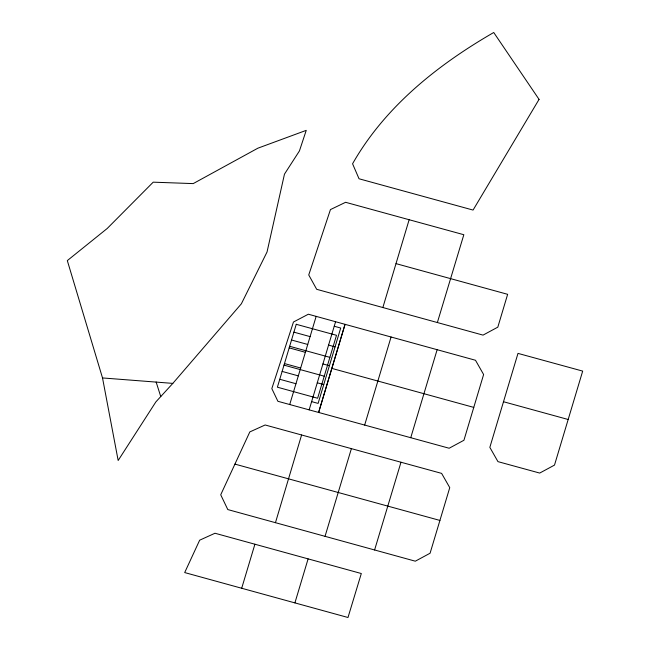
<?xml version="1.0" encoding="UTF-8"?>
<svg xmlns="http://www.w3.org/2000/svg" width="650" height="650" viewBox="0 0 650 650"><rect width="100%" height="100%" fill="white"/><g stroke="black" fill="none" stroke-linecap="round" stroke-linejoin="round"><path stroke-width="0.97" d="M289.721 404.527L316.16 316.371M275.454 522.689L301.6 434.988M309.156 409.858L335.587 321.717M331.833 368.396L318.63 412.449L345.053 324.326L331.833 368.396L473.777 407.396M382.858 307.531L409.142 219.724M391.072 336.984L364.658 425.067L277.899 401.294L271.83 388.602L293.467 322.01L308.352 314.218L475.491 360.262L483.616 374.522L463.929 440.269L449.142 448.24L364.658 425.067M410.743 437.718L437.141 349.676M503.498 401.733L489.84 447.371L497.965 461.638L539.711 473.07L554.499 465.099L582.684 371.101L517.993 353.389L503.498 401.733L568.173 419.494M241.694 588.25L254.906 544.221L361.311 573.528L347.994 617.5L184.689 572.569L199.672 540.183L214.988 533.244L254.906 544.221M294.905 602.883L308.1 558.894M351.39 448.638L325.041 536.331L227.793 509.567L220.724 494.788L249.819 431.925L265.143 424.978L441.61 473.379L449.759 487.63L430.081 553.231L415.317 561.186L325.041 536.331M437.361 322.546L463.832 234.723L345.589 202.296L330.444 209.592L308.742 274.95L316.688 289.307L483.031 335.116L497.819 327.153L507.642 294.32L396.021 263.632M374.595 549.981L400.993 462.231M172.827 383.386L241.369 303.802L267.044 251.972L284.473 174.135L299.439 150.922L306.239 130.357L257.871 148.192L193.213 183.601L153.213 182.171L107.201 228.491L67.316 260.601L102.521 377.942L118.162 460.484L155.862 401.911L172.827 383.386L102.521 377.942M334.23 326.243L340.706 328.023L318.102 403.406L311.626 401.627M293.898 332.158L310.091 336.611M328.583 345.093L335.059 346.873M291.541 340.015L307.734 344.459M289.656 346.296L329.891 357.354M289.185 347.864L305.378 352.316M322.928 363.935L329.404 365.714M284.481 363.569L300.674 368.022M284.009 365.137L324.244 376.196M282.124 371.418L298.317 375.871M317.281 382.785L323.757 384.564M279.768 379.275L295.961 383.727M234.926 464.108L439.92 520.431M156.13 381.997L160.761 396.589M296.27 324.236L277.396 387.197L317.631 398.247L336.505 335.294L296.254 324.309M539.061 99.385L473.062 210.072L359.036 178.774L352.568 163.776C385.019 106.681 437.637 64.886 493.732 32.5L539.061 99.385"/></g></svg>
